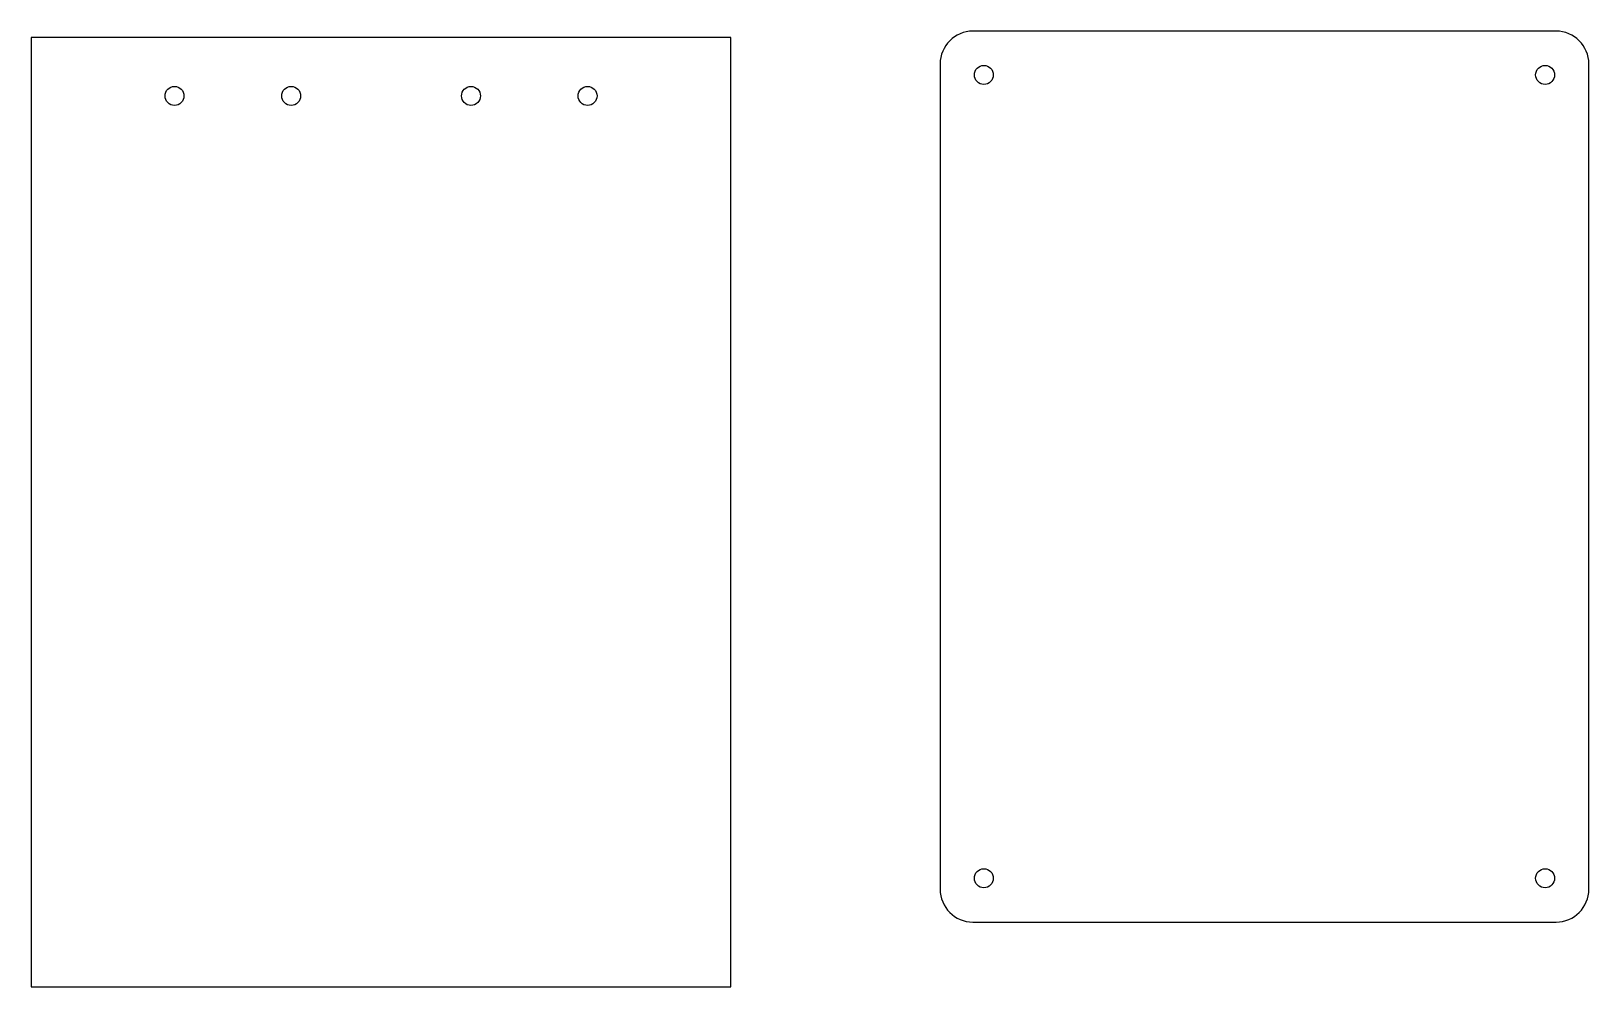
# Model space of a CAD drawing. Header units: millimetres. Extents: x 54 to 268, y 656 to 787.
import ezdxf

# ---------------------------------------------------------------- set-up
doc = ezdxf.new("R2010")
doc.units = ezdxf.units.MM

msp = doc.modelspace()

# ---------------------------------------------------------------- linework, layer by layer
at = {"color": 7, "linetype": 'Continuous', "lineweight": 25}
for p, q in [((54.39, 786.52), (54.39, 656.4)), ((150.39, 786.52), (54.39, 786.52)), ((150.39, 656.4), (150.39, 786.52)), ((263.59, 787.4), (183.59, 787.4)), ((179.09, 782.9), (179.09, 669.78)), ((268.09, 669.78), (268.09, 782.9)), ((183.59, 665.28), (263.59, 665.28)), ((54.39, 656.4), (150.39, 656.4))]:
    msp.add_line(p, q, dxfattribs=at)
for centre in [(185.09, 781.4), (262.09, 781.4), (74.06, 778.52), (90.06, 778.52), (114.73, 778.52), (130.73, 778.52), (185.09, 671.28), (262.09, 671.28)]:
    msp.add_circle(centre, 1.3, dxfattribs=at)
for centre, start, end in [((183.59, 782.9), 90, 180), ((263.59, 782.9), 0, 90), ((183.59, 669.78), 180, 270), ((263.59, 669.78), 270, 0)]:
    msp.add_arc(centre, 4.5, start, end, dxfattribs=at)

doc.saveas('drawing.dxf')
